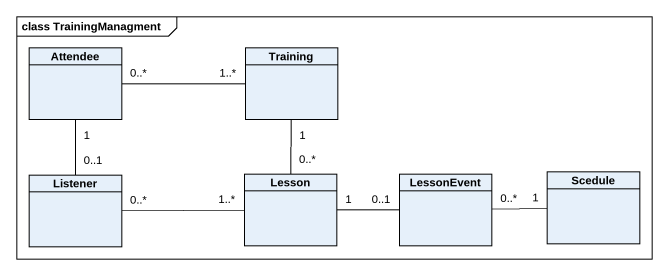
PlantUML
@startuml
mainframe class TrainingManagment
hide circle
hide empty members
class Attendee
class Training
class Listener
class Lesson
class LessonEvent
class Scedule
Attendee "0..*" -right- "1..*" Training
Attendee "1" -- "0..1" Listener
Listener "0..*" -right- "1..*" Lesson
Lesson "0..*" -up- "1" Training
Lesson "1" -right- "0..1" LessonEvent
LessonEvent "0..*" -right- "1" Scedule
@enduml
